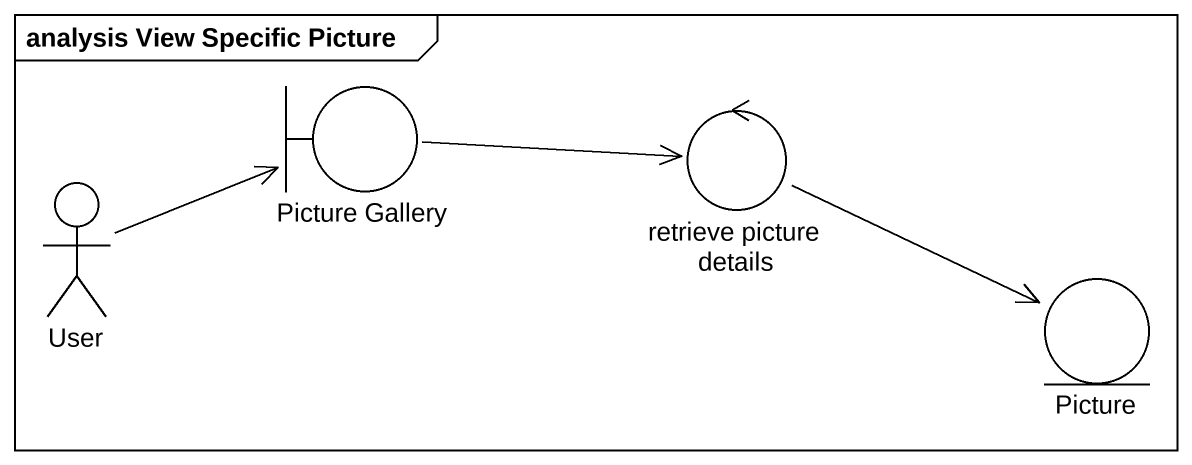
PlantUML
@startuml
mainframe analysis View Specific Picture
boundary "Picture Gallery" as Picture_Gallery
control "retrieve picture details" as retrieve_picture_details
actor User
entity Picture
Picture_Gallery -right-> retrieve_picture_details
retrieve_picture_details -right-> Picture
User -right-> Picture_Gallery
@enduml
